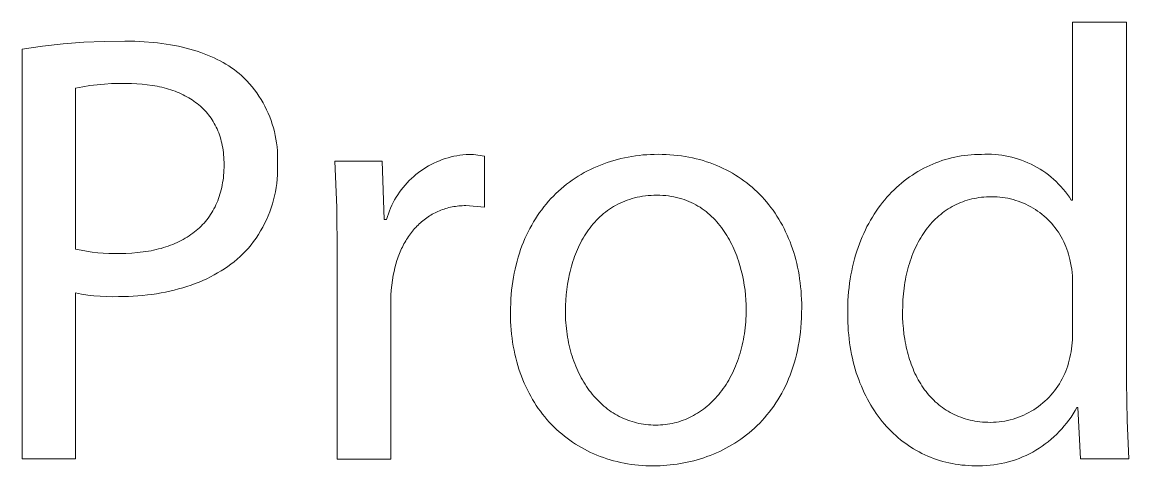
# Model space of a CAD drawing. Header units: millimetres. Extents: x 0 to 4468, y 0 to 3122.
# Drawn here: x 3046.5 to 3126.9, y 74.4 to 106.6 of the extents above; entities that cross this region are included whole.
import ezdxf

# ---------------------------------------------------------------- set-up
doc = ezdxf.new("R2010")
doc.units = ezdxf.units.MM
doc.header["$MEASUREMENT"] = 0
doc.layers.add('Domyślny', color=7, linetype='Continuous', true_color=0x000000)

msp = doc.modelspace()

# ---------------------------------------------------------------- linework, layer by layer
at = {"layer": 'Domyślny', "color": 18, "lineweight": 15, "true_color": 0x000000}
for p, q in [((3122.795, 93.689), (3122.795, 106.619)), ((3122.795, 106.619), (3126.723, 106.619)), ((3126.723, 106.619), (3126.723, 80.462)), ((3046.477, 104.657), (3047.961, 104.873)), ((3046.477, 74.868), (3046.477, 104.657)), ((3047.961, 104.873), (3049.452, 105.039)), ((3049.452, 105.039), (3050.948, 105.155)), ((3050.948, 105.155), (3052.446, 105.221)), ((3052.446, 105.221), (3053.946, 105.237)), ((3053.946, 105.237), (3054.654, 105.227)), ((3054.654, 105.227), (3055.338, 105.195)), ((3055.338, 105.195), (3055.998, 105.143)), ((3055.998, 105.143), (3056.319, 105.109)), ((3056.319, 105.109), (3056.634, 105.07)), ((3056.634, 105.07), (3056.942, 105.027)), ((3056.942, 105.027), (3057.245, 104.978)), ((3057.245, 104.978), (3057.542, 104.924)), ((3057.542, 104.924), (3057.834, 104.866)), ((3057.834, 104.866), (3058.119, 104.803)), ((3058.119, 104.803), (3058.398, 104.735)), ((3058.398, 104.735), (3058.671, 104.662)), ((3058.671, 104.662), (3058.938, 104.584)), ((3058.938, 104.584), (3059.2, 104.502)), ((3059.2, 104.502), (3059.455, 104.415)), ((3059.455, 104.415), (3059.705, 104.324)), ((3059.705, 104.324), (3059.948, 104.228)), ((3059.948, 104.228), (3060.186, 104.128)), ((3060.186, 104.128), (3060.418, 104.023)), ((3060.418, 104.023), (3060.644, 103.913)), ((3060.644, 103.913), (3060.864, 103.8)), ((3060.864, 103.8), (3061.078, 103.682)), ((3061.078, 103.682), (3061.286, 103.559)), ((3061.286, 103.559), (3061.489, 103.433)), ((3061.489, 103.433), (3061.685, 103.302)), ((3061.685, 103.302), (3061.876, 103.167)), ((3061.876, 103.167), (3062.061, 103.028)), ((3062.061, 103.028), (3062.24, 102.885)), ((3052.979, 102.149), (3052.452, 102.12)), ((3053.507, 102.162), (3052.979, 102.149)), ((3054.036, 102.157), (3053.507, 102.162)), ((3054.433, 102.151), (3054.036, 102.157)), ((3054.822, 102.135), (3054.433, 102.151)), ((3055.201, 102.106), (3054.822, 102.135)), ((3062.24, 102.885), (3062.413, 102.737)), ((3062.413, 102.737), (3062.616, 102.542)), ((3062.616, 102.542), (3062.813, 102.341)), ((3062.813, 102.341), (3063.002, 102.132)), ((3063.002, 102.132), (3063.185, 101.917)), ((3050.88, 101.928), (3050.36, 101.83)), ((3050.36, 101.83), (3050.36, 90.12)), ((3051.402, 102.009), (3050.88, 101.928)), ((3051.926, 102.073), (3051.402, 102.009)), ((3052.452, 102.12), (3051.926, 102.073)), ((3055.572, 102.067), (3055.201, 102.106)), ((3055.932, 102.016), (3055.572, 102.067)), ((3056.109, 101.986), (3055.932, 102.016)), ((3056.283, 101.954), (3056.109, 101.986)), ((3056.455, 101.918), (3056.283, 101.954)), ((3056.624, 101.88), (3056.455, 101.918)), ((3056.791, 101.839), (3056.624, 101.88)), ((3056.955, 101.795), (3056.791, 101.839)), ((3057.116, 101.748), (3056.955, 101.795)), ((3057.275, 101.698), (3057.116, 101.748)), ((3057.431, 101.646), (3057.275, 101.698)), ((3057.584, 101.59), (3057.431, 101.646)), ((3057.735, 101.532), (3057.584, 101.59)), ((3057.882, 101.471), (3057.735, 101.532)), ((3058.027, 101.407), (3057.882, 101.471)), ((3058.169, 101.339), (3058.027, 101.407)), ((3058.308, 101.27), (3058.169, 101.339)), ((3063.185, 101.917), (3063.36, 101.696)), ((3063.36, 101.696), (3063.527, 101.469)), ((3063.527, 101.469), (3063.686, 101.236)), ((3058.445, 101.197), (3058.308, 101.27)), ((3058.578, 101.121), (3058.445, 101.197)), ((3058.708, 101.042), (3058.578, 101.121)), ((3058.835, 100.961), (3058.708, 101.042)), ((3058.96, 100.877), (3058.835, 100.961)), ((3059.081, 100.789), (3058.96, 100.877)), ((3059.199, 100.699), (3059.081, 100.789)), ((3059.314, 100.606), (3059.199, 100.699)), ((3059.425, 100.51), (3059.314, 100.606)), ((3063.686, 101.236), (3063.837, 100.998)), ((3063.837, 100.998), (3063.98, 100.755)), ((3063.98, 100.755), (3064.114, 100.508)), ((3059.534, 100.411), (3059.425, 100.51)), ((3059.639, 100.309), (3059.534, 100.411)), ((3059.741, 100.204), (3059.639, 100.309)), ((3059.84, 100.096), (3059.741, 100.204)), ((3059.935, 99.985), (3059.84, 100.096)), ((3060.028, 99.871), (3059.935, 99.985)), ((3060.116, 99.755), (3060.028, 99.871)), ((3060.201, 99.635), (3060.116, 99.755)), ((3064.114, 100.508), (3064.24, 100.255)), ((3064.24, 100.255), (3064.357, 99.999)), ((3064.357, 99.999), (3064.465, 99.739)), ((3064.465, 99.739), (3064.564, 99.475)), ((3060.283, 99.513), (3060.201, 99.635)), ((3060.362, 99.387), (3060.283, 99.513)), ((3060.436, 99.259), (3060.362, 99.387)), ((3060.508, 99.127), (3060.436, 99.259)), ((3060.575, 98.993), (3060.508, 99.127)), ((3060.639, 98.855), (3060.575, 98.993)), ((3064.564, 99.475), (3064.654, 99.208)), ((3064.654, 99.208), (3064.734, 98.938)), ((3064.734, 98.938), (3064.805, 98.665)), ((3060.7, 98.715), (3060.639, 98.855)), ((3060.756, 98.572), (3060.7, 98.715)), ((3060.81, 98.425), (3060.756, 98.572)), ((3060.859, 98.276), (3060.81, 98.425)), ((3060.904, 98.124), (3060.859, 98.276)), ((3060.946, 97.968), (3060.904, 98.124)), ((3064.805, 98.665), (3064.867, 98.39)), ((3064.867, 98.39), (3064.92, 98.113)), ((3064.92, 98.113), (3064.962, 97.834)), ((3060.984, 97.81), (3060.946, 97.968)), ((3061.018, 97.649), (3060.984, 97.81)), ((3061.048, 97.484), (3061.018, 97.649)), ((3061.075, 97.317), (3061.048, 97.484)), ((3061.097, 97.147), (3061.075, 97.317)), ((3064.962, 97.834), (3064.996, 97.555)), ((3064.996, 97.555), (3065.019, 97.274)), ((3061.115, 96.973), (3061.097, 97.147)), ((3061.13, 96.797), (3061.115, 96.973)), ((3061.14, 96.618), (3061.13, 96.797)), ((3061.146, 96.435), (3061.14, 96.618)), ((3065.019, 97.274), (3065.033, 96.992)), ((3065.037, 96.71), (3065.032, 96.429)), ((3065.033, 96.992), (3065.037, 96.71)), ((3069.332, 93.136), (3069.187, 96.512)), ((3069.187, 96.512), (3072.639, 96.512)), ((3072.639, 96.512), (3072.773, 92.271)), ((3076.595, 96.463), (3076.799, 96.548)), ((3076.799, 96.548), (3077.005, 96.626)), ((3077.005, 96.626), (3077.214, 96.697)), ((3077.214, 96.697), (3077.426, 96.761)), ((3077.426, 96.761), (3077.639, 96.818)), ((3077.639, 96.818), (3077.854, 96.867)), ((3077.854, 96.867), (3078.071, 96.909)), ((3078.071, 96.909), (3078.289, 96.944)), ((3078.289, 96.944), (3078.508, 96.971)), ((3078.508, 96.971), (3078.728, 96.991)), ((3078.728, 96.991), (3078.948, 97.003)), ((3078.948, 97.003), (3079.109, 96.999)), ((3079.109, 96.999), (3079.27, 96.989)), ((3079.27, 96.989), (3079.43, 96.975)), ((3079.43, 96.975), (3079.59, 96.956)), ((3079.59, 96.956), (3079.749, 96.932)), ((3079.749, 96.932), (3079.907, 96.903)), ((3079.907, 96.903), (3080.064, 96.869)), ((3080.064, 96.869), (3080.064, 93.164)), ((3088.975, 96.414), (3089.224, 96.496)), ((3089.224, 96.496), (3089.475, 96.571)), ((3089.475, 96.571), (3089.729, 96.641)), ((3089.729, 96.641), (3089.986, 96.705)), ((3089.986, 96.705), (3090.246, 96.763)), ((3090.246, 96.763), (3090.508, 96.815)), ((3090.508, 96.815), (3090.772, 96.861)), ((3090.772, 96.861), (3091.039, 96.901)), ((3091.039, 96.901), (3091.309, 96.935)), ((3091.309, 96.935), (3091.58, 96.962)), ((3091.58, 96.962), (3091.854, 96.984)), ((3091.854, 96.984), (3092.129, 96.999)), ((3092.129, 96.999), (3092.407, 97.009)), ((3092.407, 97.009), (3092.686, 97.012)), ((3092.686, 97.012), (3092.976, 97.009)), ((3092.976, 97.009), (3093.263, 96.999)), ((3093.263, 96.999), (3093.547, 96.982)), ((3093.547, 96.982), (3093.828, 96.959)), ((3093.828, 96.959), (3094.106, 96.93)), ((3094.106, 96.93), (3094.381, 96.895)), ((3094.381, 96.895), (3094.652, 96.853)), ((3094.652, 96.853), (3094.92, 96.805)), ((3094.92, 96.805), (3095.185, 96.75)), ((3095.185, 96.75), (3095.446, 96.69)), ((3095.446, 96.69), (3095.704, 96.623)), ((3095.704, 96.623), (3095.958, 96.551)), ((3095.958, 96.551), (3096.209, 96.472)), ((3113.079, 96.473), (3113.306, 96.551)), ((3113.306, 96.551), (3113.535, 96.623)), ((3113.535, 96.623), (3113.765, 96.689)), ((3113.765, 96.689), (3113.998, 96.749)), ((3113.998, 96.749), (3114.233, 96.803)), ((3114.233, 96.803), (3114.47, 96.85)), ((3114.47, 96.85), (3114.709, 96.892)), ((3114.709, 96.892), (3114.949, 96.927)), ((3114.949, 96.927), (3115.191, 96.956)), ((3115.191, 96.956), (3115.434, 96.978)), ((3115.434, 96.978), (3115.679, 96.994)), ((3115.679, 96.994), (3115.926, 97.004)), ((3115.926, 97.004), (3116.173, 97.007)), ((3116.173, 97.007), (3116.421, 97.018)), ((3116.421, 97.018), (3116.669, 97.021)), ((3116.669, 97.021), (3116.916, 97.015)), ((3116.916, 97.015), (3117.164, 97)), ((3117.164, 97), (3117.411, 96.977)), ((3117.411, 96.977), (3117.656, 96.946)), ((3117.656, 96.946), (3117.901, 96.906)), ((3117.901, 96.906), (3118.144, 96.858)), ((3118.144, 96.858), (3118.385, 96.801)), ((3118.385, 96.801), (3118.625, 96.737)), ((3118.625, 96.737), (3118.862, 96.664)), ((3118.862, 96.664), (3119.096, 96.583)), ((3119.096, 96.583), (3119.327, 96.494)), ((3119.327, 96.494), (3119.555, 96.397)), ((3061.129, 95.677), (3061.14, 95.865)), ((3061.14, 95.865), (3061.146, 96.056)), ((3061.148, 96.25), (3061.146, 96.435)), ((3061.146, 96.056), (3061.148, 96.25)), ((3065.032, 96.429), (3065.042, 96.122)), ((3065.042, 95.816), (3065.032, 95.51)), ((3065.042, 96.122), (3065.042, 95.816)), ((3075.267, 95.681), (3075.445, 95.812)), ((3075.445, 95.812), (3075.627, 95.937)), ((3075.627, 95.937), (3075.813, 96.055)), ((3075.813, 96.055), (3076.003, 96.167)), ((3076.003, 96.167), (3076.197, 96.272)), ((3076.197, 96.272), (3076.395, 96.371)), ((3076.395, 96.371), (3076.595, 96.463)), ((3087.321, 95.681), (3087.548, 95.803)), ((3087.548, 95.803), (3087.777, 95.919)), ((3087.777, 95.919), (3088.011, 96.03)), ((3088.011, 96.03), (3088.247, 96.134)), ((3088.247, 96.134), (3088.487, 96.233)), ((3088.487, 96.233), (3088.729, 96.327)), ((3088.729, 96.327), (3088.975, 96.414)), ((3096.209, 96.472), (3096.456, 96.388)), ((3096.456, 96.388), (3096.7, 96.298)), ((3096.7, 96.298), (3096.94, 96.202)), ((3096.94, 96.202), (3097.176, 96.1)), ((3097.176, 96.1), (3097.408, 95.992)), ((3097.408, 95.992), (3097.637, 95.879)), ((3097.637, 95.879), (3097.861, 95.761)), ((3097.861, 95.761), (3098.082, 95.636)), ((3111.358, 95.635), (3111.564, 95.76)), ((3111.564, 95.76), (3111.772, 95.879)), ((3111.772, 95.879), (3111.983, 95.993)), ((3111.983, 95.993), (3112.197, 96.1)), ((3112.197, 96.1), (3112.414, 96.202)), ((3112.414, 96.202), (3112.633, 96.298)), ((3112.633, 96.298), (3112.855, 96.388)), ((3112.855, 96.388), (3113.079, 96.473)), ((3119.555, 96.397), (3119.78, 96.292)), ((3119.78, 96.292), (3120.001, 96.18)), ((3120.001, 96.18), (3120.218, 96.06)), ((3120.218, 96.06), (3120.431, 95.933)), ((3120.431, 95.933), (3120.639, 95.799)), ((3120.639, 95.799), (3120.842, 95.658)), ((3061.015, 94.777), (3061.046, 94.951)), ((3061.046, 94.951), (3061.073, 95.128)), ((3061.073, 95.128), (3061.096, 95.308)), ((3061.096, 95.308), (3061.115, 95.491)), ((3061.115, 95.491), (3061.129, 95.677)), ((3064.979, 94.9), (3064.937, 94.596)), ((3065.011, 95.204), (3064.979, 94.9)), ((3065.032, 95.51), (3065.011, 95.204)), ((3074.302, 94.777), (3074.45, 94.941)), ((3074.45, 94.941), (3074.603, 95.1)), ((3074.603, 95.1), (3074.761, 95.254)), ((3074.761, 95.254), (3074.925, 95.402)), ((3074.925, 95.402), (3075.093, 95.544)), ((3075.093, 95.544), (3075.267, 95.681)), ((3086.039, 94.834), (3086.243, 94.989)), ((3086.243, 94.989), (3086.451, 95.138)), ((3086.451, 95.138), (3086.663, 95.282)), ((3086.663, 95.282), (3086.879, 95.421)), ((3086.879, 95.421), (3087.098, 95.554)), ((3087.098, 95.554), (3087.321, 95.681)), ((3098.082, 95.636), (3098.299, 95.507)), ((3098.299, 95.507), (3098.511, 95.372)), ((3098.511, 95.372), (3098.72, 95.231)), ((3098.72, 95.231), (3098.924, 95.086)), ((3098.924, 95.086), (3099.124, 94.935)), ((3099.124, 94.935), (3099.32, 94.779)), ((3110.19, 94.766), (3110.376, 94.925)), ((3110.376, 94.925), (3110.566, 95.078)), ((3110.566, 95.078), (3110.759, 95.225)), ((3110.759, 95.225), (3110.956, 95.367)), ((3110.956, 95.367), (3111.155, 95.504)), ((3111.155, 95.504), (3111.358, 95.635)), ((3120.842, 95.658), (3121.041, 95.509)), ((3121.041, 95.509), (3121.234, 95.354)), ((3121.234, 95.354), (3121.422, 95.193)), ((3121.422, 95.193), (3121.605, 95.025)), ((3121.605, 95.025), (3121.781, 94.851)), ((3060.801, 93.948), (3060.852, 94.108)), ((3060.852, 94.108), (3060.899, 94.271)), ((3060.899, 94.271), (3060.942, 94.437)), ((3060.942, 94.437), (3060.981, 94.606)), ((3060.981, 94.606), (3061.015, 94.777)), ((3064.885, 94.294), (3064.822, 93.995)), ((3064.937, 94.596), (3064.885, 94.294)), ((3073.77, 94.073), (3073.894, 94.256)), ((3073.894, 94.256), (3074.024, 94.434)), ((3074.024, 94.434), (3074.16, 94.608)), ((3074.16, 94.608), (3074.302, 94.777)), ((3085.079, 93.976), (3085.263, 94.159)), ((3085.263, 94.159), (3085.451, 94.335)), ((3085.451, 94.335), (3085.643, 94.507)), ((3085.643, 94.507), (3085.839, 94.673)), ((3085.839, 94.673), (3086.039, 94.834)), ((3099.32, 94.779), (3099.512, 94.618)), ((3099.512, 94.618), (3099.699, 94.451)), ((3099.699, 94.451), (3099.882, 94.28)), ((3099.882, 94.28), (3100.06, 94.104)), ((3100.06, 94.104), (3100.234, 93.923)), ((3109.48, 94.078), (3109.652, 94.258)), ((3109.652, 94.258), (3109.828, 94.433)), ((3109.828, 94.433), (3110.007, 94.602)), ((3110.007, 94.602), (3110.19, 94.766)), ((3121.781, 94.851), (3121.951, 94.671)), ((3121.951, 94.671), (3122.115, 94.485)), ((3122.115, 94.485), (3122.273, 94.294)), ((3122.273, 94.294), (3122.424, 94.097)), ((3122.424, 94.097), (3122.568, 93.896)), ((3060.49, 93.192), (3060.56, 93.337)), ((3060.56, 93.337), (3060.626, 93.486)), ((3060.626, 93.486), (3060.688, 93.637)), ((3060.688, 93.637), (3060.747, 93.791)), ((3060.747, 93.791), (3060.801, 93.948)), ((3064.665, 93.402), (3064.571, 93.111)), ((3064.749, 93.697), (3064.665, 93.402)), ((3064.822, 93.995), (3064.749, 93.697)), ((3073.247, 93.103), (3073.338, 93.304)), ((3073.338, 93.304), (3073.436, 93.501)), ((3073.436, 93.501), (3073.541, 93.696)), ((3073.541, 93.696), (3073.652, 93.886)), ((3073.652, 93.886), (3073.77, 94.073)), ((3078.453, 93.277), (3078.326, 93.269)), ((3078.581, 93.282), (3078.453, 93.277)), ((3078.71, 93.283), (3078.581, 93.282)), ((3080.064, 93.164), (3078.71, 93.283)), ((3084.39, 93.195), (3084.555, 93.398)), ((3084.555, 93.398), (3084.725, 93.596)), ((3084.725, 93.596), (3084.9, 93.789)), ((3084.9, 93.789), (3085.079, 93.976)), ((3089.599, 93.302), (3089.443, 93.213)), ((3089.759, 93.387), (3089.599, 93.302)), ((3089.922, 93.468), (3089.759, 93.387)), ((3090.089, 93.543), (3089.922, 93.468)), ((3090.259, 93.613), (3090.089, 93.543)), ((3090.433, 93.679), (3090.259, 93.613)), ((3090.611, 93.739), (3090.433, 93.679)), ((3090.793, 93.794), (3090.611, 93.739)), ((3090.978, 93.844), (3090.793, 93.794)), ((3091.167, 93.888), (3090.978, 93.844)), ((3091.36, 93.927), (3091.167, 93.888)), ((3091.557, 93.96), (3091.36, 93.927)), ((3091.757, 93.987), (3091.557, 93.96)), ((3091.961, 94.008), (3091.757, 93.987)), ((3092.169, 94.024), (3091.961, 94.008)), ((3092.381, 94.033), (3092.169, 94.024)), ((3092.597, 94.036), (3092.381, 94.033)), ((3092.813, 94.033), (3092.597, 94.036)), ((3093.025, 94.023), (3092.813, 94.033)), ((3093.233, 94.006), (3093.025, 94.023)), ((3093.437, 93.983), (3093.233, 94.006)), ((3093.637, 93.954), (3093.437, 93.983)), ((3093.833, 93.918), (3093.637, 93.954)), ((3094.025, 93.877), (3093.833, 93.918)), ((3094.213, 93.829), (3094.025, 93.877)), ((3094.397, 93.776), (3094.213, 93.829)), ((3094.577, 93.717), (3094.397, 93.776)), ((3094.753, 93.653), (3094.577, 93.717)), ((3094.925, 93.583), (3094.753, 93.653)), ((3095.093, 93.508), (3094.925, 93.583)), ((3095.258, 93.428), (3095.093, 93.508)), ((3095.419, 93.343), (3095.258, 93.428)), ((3095.575, 93.253), (3095.419, 93.343)), ((3100.234, 93.923), (3100.403, 93.736)), ((3100.403, 93.736), (3100.568, 93.546)), ((3100.568, 93.546), (3100.728, 93.35)), ((3100.728, 93.35), (3100.883, 93.15)), ((3108.68, 93.098), (3108.832, 93.304)), ((3108.832, 93.304), (3108.988, 93.505)), ((3108.988, 93.505), (3109.148, 93.701)), ((3109.148, 93.701), (3109.312, 93.892)), ((3109.312, 93.892), (3109.48, 94.078)), ((3114.192, 93.292), (3114.044, 93.213)), ((3114.343, 93.367), (3114.192, 93.292)), ((3114.497, 93.437), (3114.343, 93.367)), ((3114.653, 93.503), (3114.497, 93.437)), ((3114.812, 93.565), (3114.653, 93.503)), ((3114.973, 93.622), (3114.812, 93.565)), ((3115.137, 93.674), (3114.973, 93.622)), ((3115.304, 93.721), (3115.137, 93.674)), ((3115.473, 93.764), (3115.304, 93.721)), ((3115.645, 93.802), (3115.473, 93.764)), ((3115.819, 93.835), (3115.645, 93.802)), ((3115.996, 93.863), (3115.819, 93.835)), ((3116.175, 93.886), (3115.996, 93.863)), ((3116.357, 93.904), (3116.175, 93.886)), ((3116.541, 93.917), (3116.357, 93.904)), ((3116.728, 93.925), (3116.541, 93.917)), ((3116.917, 93.927), (3116.728, 93.925)), ((3117.114, 93.925), (3116.917, 93.927)), ((3117.312, 93.916), (3117.114, 93.925)), ((3117.508, 93.9), (3117.312, 93.916)), ((3117.704, 93.878), (3117.508, 93.9)), ((3117.899, 93.849), (3117.704, 93.878)), ((3118.093, 93.813), (3117.899, 93.849)), ((3118.286, 93.771), (3118.093, 93.813)), ((3118.477, 93.722), (3118.286, 93.771)), ((3118.666, 93.666), (3118.477, 93.722)), ((3118.854, 93.605), (3118.666, 93.666)), ((3119.039, 93.536), (3118.854, 93.605)), ((3119.221, 93.462), (3119.039, 93.536)), ((3119.401, 93.381), (3119.221, 93.462)), ((3119.578, 93.295), (3119.401, 93.381)), ((3119.753, 93.202), (3119.578, 93.295)), ((3122.568, 93.896), (3122.705, 93.689)), ((3122.705, 93.689), (3122.795, 93.689)), ((3059.992, 92.381), (3060.084, 92.508)), ((3060.084, 92.508), (3060.173, 92.639)), ((3060.173, 92.639), (3060.258, 92.773)), ((3060.258, 92.773), (3060.339, 92.91)), ((3060.339, 92.91), (3060.416, 93.049)), ((3060.416, 93.049), (3060.49, 93.192)), ((3064.354, 92.538), (3064.231, 92.257)), ((3064.468, 92.822), (3064.354, 92.538)), ((3064.571, 93.111), (3064.468, 92.822)), ((3069.366, 89.757), (3069.332, 93.136)), ((3072.952, 92.271), (3073.015, 92.483)), ((3073.015, 92.483), (3073.085, 92.692)), ((3073.085, 92.692), (3073.163, 92.899)), ((3073.163, 92.899), (3073.247, 93.103)), ((3076.067, 92.531), (3075.969, 92.467)), ((3076.166, 92.593), (3076.067, 92.531)), ((3076.267, 92.652), (3076.166, 92.593)), ((3076.37, 92.709), (3076.267, 92.652)), ((3076.474, 92.763), (3076.37, 92.709)), ((3076.58, 92.815), (3076.474, 92.763)), ((3076.686, 92.864), (3076.58, 92.815)), ((3076.795, 92.911), (3076.686, 92.864)), ((3076.905, 92.955), (3076.795, 92.911)), ((3077.016, 92.996), (3076.905, 92.955)), ((3077.128, 93.035), (3077.016, 92.996)), ((3077.242, 93.071), (3077.128, 93.035)), ((3077.357, 93.104), (3077.242, 93.071)), ((3077.474, 93.135), (3077.357, 93.104)), ((3077.592, 93.163), (3077.474, 93.135)), ((3077.711, 93.188), (3077.592, 93.163)), ((3077.832, 93.21), (3077.711, 93.188)), ((3077.953, 93.229), (3077.832, 93.21)), ((3078.076, 93.245), (3077.953, 93.229)), ((3078.201, 93.259), (3078.076, 93.245)), ((3078.326, 93.269), (3078.201, 93.259)), ((3083.776, 92.33), (3083.922, 92.554)), ((3083.922, 92.554), (3084.073, 92.773)), ((3084.073, 92.773), (3084.229, 92.986)), ((3084.229, 92.986), (3084.39, 93.195)), ((3088.583, 92.583), (3088.452, 92.464)), ((3088.718, 92.698), (3088.583, 92.583)), ((3088.856, 92.81), (3088.718, 92.698)), ((3088.997, 92.917), (3088.856, 92.81)), ((3089.142, 93.02), (3088.997, 92.917)), ((3089.291, 93.118), (3089.142, 93.02)), ((3089.443, 93.213), (3089.291, 93.118)), ((3095.728, 93.159), (3095.575, 93.253)), ((3095.878, 93.059), (3095.728, 93.159)), ((3096.023, 92.956), (3095.878, 93.059)), ((3096.165, 92.848), (3096.023, 92.956)), ((3096.304, 92.735), (3096.165, 92.848)), ((3096.438, 92.619), (3096.304, 92.735)), ((3096.569, 92.498), (3096.438, 92.619)), ((3096.696, 92.374), (3096.569, 92.498)), ((3100.883, 93.15), (3101.034, 92.945)), ((3101.034, 92.945), (3101.179, 92.736)), ((3101.179, 92.736), (3101.32, 92.522)), ((3101.32, 92.522), (3101.456, 92.303)), ((3108.25, 92.448), (3108.388, 92.67)), ((3108.388, 92.67), (3108.532, 92.886)), ((3108.532, 92.886), (3108.68, 93.098)), ((3113.084, 92.54), (3112.958, 92.428)), ((3113.213, 92.648), (3113.084, 92.54)), ((3113.345, 92.753), (3113.213, 92.648)), ((3113.479, 92.853), (3113.345, 92.753)), ((3113.616, 92.949), (3113.479, 92.853)), ((3113.756, 93.041), (3113.616, 92.949)), ((3113.899, 93.129), (3113.756, 93.041)), ((3114.044, 93.213), (3113.899, 93.129)), ((3119.923, 93.103), (3119.753, 93.202)), ((3120.091, 92.999), (3119.923, 93.103)), ((3120.254, 92.889), (3120.091, 92.999)), ((3120.414, 92.773), (3120.254, 92.889)), ((3120.57, 92.652), (3120.414, 92.773)), ((3120.722, 92.526), (3120.57, 92.652)), ((3120.869, 92.395), (3120.722, 92.526)), ((3059.247, 91.57), (3059.364, 91.677)), ((3059.364, 91.677), (3059.477, 91.787)), ((3059.477, 91.787), (3059.587, 91.899)), ((3059.587, 91.899), (3059.694, 92.015)), ((3059.694, 92.015), (3059.797, 92.134)), ((3059.797, 92.134), (3059.896, 92.256)), ((3059.896, 92.256), (3059.992, 92.381)), ((3063.956, 91.71), (3063.804, 91.444)), ((3064.098, 91.981), (3063.956, 91.71)), ((3064.231, 92.257), (3064.098, 91.981)), ((3072.773, 92.271), (3072.952, 92.271)), ((3075.073, 91.698), (3074.993, 91.609)), ((3075.156, 91.785), (3075.073, 91.698)), ((3075.239, 91.87), (3075.156, 91.785)), ((3075.325, 91.952), (3075.239, 91.87)), ((3075.412, 92.033), (3075.325, 91.952)), ((3075.501, 92.111), (3075.412, 92.033)), ((3075.591, 92.187), (3075.501, 92.111)), ((3075.683, 92.26), (3075.591, 92.187)), ((3075.777, 92.331), (3075.683, 92.26)), ((3075.872, 92.4), (3075.777, 92.331)), ((3075.969, 92.467), (3075.872, 92.4)), ((3083.367, 91.628), (3083.498, 91.867)), ((3083.498, 91.867), (3083.634, 92.101)), ((3083.634, 92.101), (3083.776, 92.33)), ((3087.74, 91.671), (3087.634, 91.527)), ((3087.85, 91.812), (3087.74, 91.671)), ((3087.964, 91.949), (3087.85, 91.812)), ((3088.081, 92.083), (3087.964, 91.949)), ((3088.201, 92.214), (3088.081, 92.083)), ((3088.325, 92.34), (3088.201, 92.214)), ((3088.452, 92.464), (3088.325, 92.34)), ((3096.82, 92.246), (3096.696, 92.374)), ((3096.94, 92.115), (3096.82, 92.246)), ((3097.057, 91.98), (3096.94, 92.115)), ((3097.17, 91.841), (3097.057, 91.98)), ((3097.279, 91.7), (3097.17, 91.841)), ((3097.385, 91.555), (3097.279, 91.7)), ((3101.456, 92.303), (3101.587, 92.08)), ((3101.587, 92.08), (3101.713, 91.853)), ((3101.713, 91.853), (3101.834, 91.622)), ((3107.74, 91.513), (3107.86, 91.754)), ((3107.86, 91.754), (3107.985, 91.99)), ((3107.985, 91.99), (3108.115, 92.222)), ((3108.115, 92.222), (3108.25, 92.448)), ((3112.263, 91.674), (3112.158, 91.535)), ((3112.372, 91.809), (3112.263, 91.674)), ((3112.483, 91.94), (3112.372, 91.809)), ((3112.598, 92.068), (3112.483, 91.94)), ((3112.715, 92.191), (3112.598, 92.068)), ((3112.835, 92.312), (3112.715, 92.191)), ((3112.958, 92.428), (3112.835, 92.312)), ((3121.012, 92.259), (3120.869, 92.395)), ((3121.15, 92.118), (3121.012, 92.259)), ((3121.283, 91.972), (3121.15, 92.118)), ((3121.411, 91.822), (3121.283, 91.972)), ((3121.533, 91.668), (3121.411, 91.822)), ((3121.651, 91.509), (3121.533, 91.668)), ((3058.188, 90.826), (3058.332, 90.908)), ((3058.332, 90.908), (3058.473, 90.994)), ((3058.473, 90.994), (3058.61, 91.082)), ((3058.61, 91.082), (3058.744, 91.174)), ((3058.744, 91.174), (3058.875, 91.268)), ((3058.875, 91.268), (3059.002, 91.366)), ((3059.002, 91.366), (3059.126, 91.466)), ((3059.126, 91.466), (3059.247, 91.57)), ((3063.474, 90.928), (3063.295, 90.679)), ((3063.643, 91.183), (3063.474, 90.928)), ((3063.804, 91.444), (3063.643, 91.183)), ((3074.476, 90.928), (3074.409, 90.823)), ((3074.545, 91.031), (3074.476, 90.928)), ((3074.615, 91.133), (3074.545, 91.031)), ((3074.687, 91.232), (3074.615, 91.133)), ((3074.761, 91.329), (3074.687, 91.232)), ((3074.837, 91.424), (3074.761, 91.329)), ((3074.914, 91.518), (3074.837, 91.424)), ((3074.993, 91.609), (3074.914, 91.518)), ((3082.897, 90.622), (3083.006, 90.881)), ((3083.006, 90.881), (3083.121, 91.135)), ((3083.121, 91.135), (3083.242, 91.384)), ((3083.242, 91.384), (3083.367, 91.628)), ((3087.241, 90.921), (3087.152, 90.763)), ((3087.334, 91.077), (3087.241, 90.921)), ((3087.431, 91.23), (3087.334, 91.077)), ((3087.531, 91.38), (3087.431, 91.23)), ((3087.634, 91.527), (3087.531, 91.38)), ((3097.488, 91.408), (3097.385, 91.555)), ((3097.587, 91.257), (3097.488, 91.408)), ((3097.683, 91.104), (3097.587, 91.257)), ((3097.775, 90.949), (3097.683, 91.104)), ((3097.864, 90.791), (3097.775, 90.949)), ((3101.834, 91.622), (3101.95, 91.386)), ((3101.95, 91.386), (3102.061, 91.146)), ((3102.061, 91.146), (3102.166, 90.902)), ((3102.166, 90.902), (3102.267, 90.654)), ((3107.408, 90.76), (3107.513, 91.015)), ((3107.513, 91.015), (3107.624, 91.266)), ((3107.624, 91.266), (3107.74, 91.513)), ((3111.765, 90.947), (3111.675, 90.792)), ((3111.859, 91.099), (3111.765, 90.947)), ((3111.956, 91.248), (3111.859, 91.099)), ((3112.055, 91.394), (3111.956, 91.248)), ((3112.158, 91.535), (3112.055, 91.394)), ((3121.763, 91.347), (3121.651, 91.509)), ((3121.869, 91.181), (3121.763, 91.347)), ((3121.97, 91.011), (3121.869, 91.181)), ((3122.065, 90.838), (3121.97, 91.011)), ((3050.36, 90.12), (3050.758, 90.035)), ((3056.027, 90.045), (3056.212, 90.086)), ((3056.212, 90.086), (3056.393, 90.13)), ((3056.393, 90.13), (3056.572, 90.177)), ((3056.572, 90.177), (3056.748, 90.228)), ((3056.748, 90.228), (3056.92, 90.282)), ((3056.92, 90.282), (3057.09, 90.339)), ((3057.09, 90.339), (3057.256, 90.399)), ((3057.256, 90.399), (3057.419, 90.462)), ((3057.419, 90.462), (3057.579, 90.529)), ((3057.579, 90.529), (3057.736, 90.599)), ((3057.736, 90.599), (3057.89, 90.671)), ((3057.89, 90.671), (3058.041, 90.747)), ((3058.041, 90.747), (3058.188, 90.826)), ((3062.913, 90.2), (3062.71, 89.971)), ((3063.109, 90.436), (3062.913, 90.2)), ((3063.295, 90.679), (3063.109, 90.436)), ((3074.047, 90.154), (3073.993, 90.036)), ((3074.103, 90.27), (3074.047, 90.154)), ((3074.16, 90.384), (3074.103, 90.27)), ((3074.22, 90.497), (3074.16, 90.384)), ((3074.281, 90.607), (3074.22, 90.497)), ((3074.344, 90.716), (3074.281, 90.607)), ((3074.409, 90.823), (3074.344, 90.716)), ((3082.603, 89.816), (3082.695, 90.089)), ((3082.695, 90.089), (3082.793, 90.358)), ((3082.793, 90.358), (3082.897, 90.622)), ((3086.826, 90.104), (3086.753, 89.934)), ((3086.903, 90.272), (3086.826, 90.104)), ((3086.982, 90.438), (3086.903, 90.272)), ((3087.065, 90.602), (3086.982, 90.438)), ((3087.152, 90.763), (3087.065, 90.602)), ((3097.95, 90.63), (3097.864, 90.791)), ((3098.032, 90.468), (3097.95, 90.63)), ((3098.111, 90.303), (3098.032, 90.468)), ((3098.187, 90.137), (3098.111, 90.303)), ((3098.26, 89.969), (3098.187, 90.137)), ((3102.267, 90.654), (3102.362, 90.402)), ((3102.362, 90.402), (3102.451, 90.146)), ((3102.451, 90.146), (3102.535, 89.886)), ((3107.121, 89.964), (3107.212, 90.234)), ((3107.212, 90.234), (3107.307, 90.499)), ((3107.307, 90.499), (3107.408, 90.76)), ((3111.343, 90.138), (3111.268, 89.967)), ((3111.422, 90.306), (3111.343, 90.138)), ((3111.503, 90.471), (3111.422, 90.306)), ((3111.587, 90.633), (3111.503, 90.471)), ((3111.675, 90.792), (3111.587, 90.633)), ((3122.154, 90.662), (3122.065, 90.838)), ((3122.236, 90.483), (3122.154, 90.662)), ((3122.313, 90.301), (3122.236, 90.483)), ((3122.384, 90.117), (3122.313, 90.301)), ((3122.448, 89.931), (3122.384, 90.117)), ((3050.758, 90.035), (3051.158, 89.963)), ((3051.158, 89.963), (3051.561, 89.904)), ((3051.561, 89.904), (3051.965, 89.859)), ((3051.965, 89.859), (3052.37, 89.826)), ((3052.37, 89.826), (3052.776, 89.807)), ((3052.776, 89.807), (3053.183, 89.8)), ((3053.183, 89.8), (3053.589, 89.807)), ((3053.589, 89.807), (3054.023, 89.814)), ((3054.023, 89.814), (3054.447, 89.834)), ((3054.447, 89.834), (3054.859, 89.867)), ((3054.859, 89.867), (3055.061, 89.888)), ((3055.061, 89.888), (3055.26, 89.913)), ((3055.26, 89.913), (3055.456, 89.941)), ((3055.456, 89.941), (3055.649, 89.973)), ((3055.649, 89.973), (3055.84, 90.007)), ((3055.84, 90.007), (3056.027, 90.045)), ((3062.096, 89.387), (3061.876, 89.205)), ((3062.308, 89.576), (3062.096, 89.387)), ((3062.513, 89.77), (3062.308, 89.576)), ((3062.71, 89.971), (3062.513, 89.77)), ((3069.366, 74.862), (3069.366, 89.757)), ((3073.709, 89.296), (3073.631, 89.037)), ((3073.752, 89.423), (3073.709, 89.296)), ((3073.796, 89.549), (3073.752, 89.423)), ((3073.842, 89.673), (3073.796, 89.549)), ((3073.891, 89.796), (3073.842, 89.673)), ((3073.941, 89.917), (3073.891, 89.796)), ((3073.993, 90.036), (3073.941, 89.917)), ((3082.436, 89.254), (3082.516, 89.537)), ((3082.516, 89.537), (3082.603, 89.816)), ((3086.553, 89.41), (3086.493, 89.232)), ((3086.617, 89.587), (3086.553, 89.41)), ((3086.683, 89.761), (3086.617, 89.587)), ((3086.753, 89.934), (3086.683, 89.761)), ((3098.329, 89.799), (3098.26, 89.969)), ((3098.395, 89.628), (3098.329, 89.799)), ((3098.458, 89.455), (3098.395, 89.628)), ((3098.518, 89.281), (3098.458, 89.455)), ((3098.574, 89.106), (3098.518, 89.281)), ((3102.535, 89.886), (3102.614, 89.622)), ((3102.614, 89.622), (3102.687, 89.354)), ((3102.687, 89.354), (3102.755, 89.083)), ((3106.883, 89.128), (3106.957, 89.411)), ((3106.957, 89.411), (3107.037, 89.69)), ((3107.037, 89.69), (3107.121, 89.964)), ((3111.062, 89.436), (3111, 89.254)), ((3111.128, 89.616), (3111.062, 89.436)), ((3111.197, 89.793), (3111.128, 89.616)), ((3111.268, 89.967), (3111.197, 89.793)), ((3122.505, 89.742), (3122.448, 89.931)), ((3122.556, 89.551), (3122.505, 89.742)), ((3122.601, 89.359), (3122.556, 89.551)), ((3122.653, 89.127), (3122.601, 89.359)), ((3060.932, 88.538), (3060.68, 88.387)), ((3061.178, 88.696), (3060.932, 88.538)), ((3061.417, 88.859), (3061.178, 88.696)), ((3061.65, 89.029), (3061.417, 88.859)), ((3061.876, 89.205), (3061.65, 89.029)), ((3073.497, 88.5), (3073.443, 88.224)), ((3073.56, 88.771), (3073.497, 88.5)), ((3073.631, 89.037), (3073.56, 88.771)), ((3082.23, 88.377), (3082.293, 88.674)), ((3082.293, 88.674), (3082.361, 88.967)), ((3082.361, 88.967), (3082.436, 89.254)), ((3086.285, 88.503), (3086.241, 88.318)), ((3086.332, 88.688), (3086.285, 88.503)), ((3086.383, 88.871), (3086.332, 88.688)), ((3086.436, 89.052), (3086.383, 88.871)), ((3086.493, 89.232), (3086.436, 89.052)), ((3098.628, 88.93), (3098.574, 89.106)), ((3098.726, 88.575), (3098.628, 88.93)), ((3098.811, 88.217), (3098.726, 88.575)), ((3102.755, 89.083), (3102.817, 88.808)), ((3102.817, 88.808), (3102.873, 88.529)), ((3102.873, 88.529), (3102.924, 88.247)), ((3106.696, 88.251), (3106.752, 88.547)), ((3106.752, 88.547), (3106.815, 88.84)), ((3106.815, 88.84), (3106.883, 89.128)), ((3110.783, 88.497), (3110.737, 88.301)), ((3110.832, 88.69), (3110.783, 88.497)), ((3110.885, 88.88), (3110.832, 88.69)), ((3110.941, 89.068), (3110.885, 88.88)), ((3111, 89.254), (3110.941, 89.068)), ((3122.697, 88.893), (3122.653, 89.127)), ((3122.733, 88.658), (3122.697, 88.893)), ((3122.76, 88.421), (3122.733, 88.658)), ((3059.33, 87.725), (3059.043, 87.612)), ((3059.611, 87.845), (3059.33, 87.725)), ((3059.887, 87.971), (3059.611, 87.845)), ((3060.157, 88.103), (3059.887, 87.971)), ((3060.421, 88.242), (3060.157, 88.103)), ((3060.68, 88.387), (3060.421, 88.242)), ((3073.382, 87.861), (3073.334, 87.496)), ((3073.443, 88.224), (3073.382, 87.861)), ((3082.081, 87.457), (3082.124, 87.768)), ((3082.124, 87.768), (3082.174, 88.075)), ((3082.174, 88.075), (3082.23, 88.377)), ((3086.162, 87.943), (3086.095, 87.565)), ((3086.241, 88.318), (3086.162, 87.943)), ((3098.885, 87.859), (3098.811, 88.217)), ((3098.947, 87.5), (3098.885, 87.859)), ((3102.924, 88.247), (3102.968, 87.961)), ((3102.968, 87.961), (3103.007, 87.672)), ((3103.007, 87.672), (3103.041, 87.379)), ((3106.599, 87.644), (3106.645, 87.949)), ((3106.645, 87.949), (3106.696, 88.251)), ((3110.618, 87.699), (3110.586, 87.493)), ((3110.655, 87.902), (3110.618, 87.699)), ((3110.694, 88.102), (3110.655, 87.902)), ((3110.737, 88.301), (3110.694, 88.102)), ((3122.78, 88.184), (3122.76, 88.421)), ((3122.791, 87.946), (3122.78, 88.184)), ((3122.795, 87.708), (3122.791, 87.946)), ((3122.795, 83.943), (3122.795, 87.708)), ((3050.802, 86.853), (3050.36, 86.936)), ((3050.36, 86.936), (3050.36, 74.868)), ((3051.246, 86.784), (3050.802, 86.853)), ((3056.243, 86.878), (3055.91, 86.829)), ((3056.571, 86.934), (3056.243, 86.878)), ((3056.896, 86.996), (3056.571, 86.934)), ((3057.217, 87.065), (3056.896, 86.996)), ((3057.533, 87.14), (3057.217, 87.065)), ((3057.844, 87.222), (3057.533, 87.14)), ((3058.151, 87.31), (3057.844, 87.222)), ((3058.453, 87.404), (3058.151, 87.31)), ((3058.751, 87.505), (3058.453, 87.404)), ((3059.043, 87.612), (3058.751, 87.505)), ((3073.299, 87.129), (3073.275, 86.762)), ((3073.334, 87.496), (3073.299, 87.129)), ((3082.013, 86.821), (3082.043, 87.141)), ((3082.043, 87.141), (3082.081, 87.457)), ((3086.041, 87.184), (3085.999, 86.8)), ((3086.095, 87.565), (3086.041, 87.184)), ((3098.997, 87.141), (3098.947, 87.5)), ((3099.035, 86.784), (3098.997, 87.141)), ((3103.041, 87.379), (3103.068, 87.084)), ((3103.068, 87.084), (3103.089, 86.784)), ((3106.501, 86.701), (3106.527, 87.02)), ((3106.527, 87.02), (3106.56, 87.334)), ((3106.56, 87.334), (3106.599, 87.644)), ((3110.508, 86.864), (3110.473, 86.434)), ((3110.556, 87.286), (3110.508, 86.864)), ((3110.586, 87.493), (3110.556, 87.286)), ((3051.691, 86.731), (3051.246, 86.784)), ((3052.139, 86.693), (3051.691, 86.731)), ((3052.587, 86.669), (3052.139, 86.693)), ((3053.036, 86.661), (3052.587, 86.669)), ((3053.485, 86.668), (3053.036, 86.661)), ((3053.841, 86.671), (3053.485, 86.668)), ((3054.194, 86.681), (3053.841, 86.671)), ((3054.544, 86.697), (3054.194, 86.681)), ((3054.89, 86.721), (3054.544, 86.697)), ((3055.234, 86.75), (3054.89, 86.721)), ((3055.574, 86.786), (3055.234, 86.75)), ((3055.91, 86.829), (3055.574, 86.786)), ((3073.275, 86.762), (3073.264, 86.394)), ((3073.264, 86.394), (3073.264, 74.862)), ((3081.962, 85.833), (3081.972, 86.167)), ((3081.972, 86.167), (3081.989, 86.496)), ((3081.989, 86.496), (3082.013, 86.821)), ((3085.97, 86.415), (3085.952, 86.029)), ((3085.999, 86.8), (3085.97, 86.415)), ((3099.063, 86.43), (3099.035, 86.784)), ((3099.079, 86.079), (3099.063, 86.43)), ((3099.084, 85.733), (3099.079, 86.079)), ((3103.089, 86.784), (3103.104, 86.482)), ((3103.104, 86.482), (3103.114, 86.176)), ((3103.114, 86.176), (3103.117, 85.867)), ((3106.458, 85.721), (3106.466, 86.052)), ((3106.466, 86.052), (3106.48, 86.379)), ((3106.48, 86.379), (3106.501, 86.701)), ((3110.473, 86.434), (3110.452, 85.996)), ((3081.958, 85.495), (3081.962, 85.833)), ((3081.962, 85.177), (3081.958, 85.495)), ((3085.952, 86.029), (3085.946, 85.644)), ((3085.946, 85.644), (3085.948, 85.423)), ((3085.948, 85.423), (3085.954, 85.204)), ((3099.066, 85.056), (3099.076, 85.28)), ((3099.076, 85.28), (3099.082, 85.506)), ((3099.082, 85.506), (3099.084, 85.733)), ((3103.113, 85.495), (3103.101, 85.13)), ((3103.117, 85.867), (3103.113, 85.495)), ((3106.457, 85.387), (3106.458, 85.721)), ((3106.46, 85.079), (3106.457, 85.387)), ((3110.452, 85.996), (3110.445, 85.55)), ((3110.445, 85.55), (3110.451, 85.142)), ((3081.971, 84.862), (3081.962, 85.177)), ((3081.988, 84.552), (3081.971, 84.862)), ((3082.01, 84.245), (3081.988, 84.552)), ((3085.954, 85.204), (3085.964, 84.986)), ((3085.964, 84.986), (3085.977, 84.771)), ((3085.977, 84.771), (3085.995, 84.557)), ((3085.995, 84.557), (3086.016, 84.345)), ((3099.011, 84.398), (3099.034, 84.615)), ((3099.034, 84.615), (3099.052, 84.835)), ((3099.052, 84.835), (3099.066, 85.056)), ((3103.081, 84.771), (3103.053, 84.419)), ((3103.101, 85.13), (3103.081, 84.771)), ((3106.469, 84.775), (3106.46, 85.079)), ((3106.483, 84.474), (3106.469, 84.775)), ((3106.504, 84.177), (3106.483, 84.474)), ((3110.451, 85.142), (3110.47, 84.739)), ((3110.47, 84.739), (3110.501, 84.342)), ((3082.039, 83.942), (3082.01, 84.245)), ((3082.075, 83.643), (3082.039, 83.942)), ((3082.116, 83.347), (3082.075, 83.643)), ((3086.016, 84.345), (3086.042, 84.136)), ((3086.042, 84.136), (3086.07, 83.928)), ((3086.07, 83.928), (3086.103, 83.723)), ((3086.103, 83.723), (3086.139, 83.519)), ((3098.885, 83.553), (3098.922, 83.761)), ((3098.922, 83.761), (3098.956, 83.971)), ((3098.956, 83.971), (3098.985, 84.183)), ((3098.985, 84.183), (3099.011, 84.398)), ((3102.975, 83.734), (3102.925, 83.401)), ((3103.018, 84.073), (3102.975, 83.734)), ((3103.053, 84.419), (3103.018, 84.073)), ((3106.53, 83.883), (3106.504, 84.177)), ((3106.561, 83.592), (3106.53, 83.883)), ((3110.501, 84.342), (3110.545, 83.95)), ((3110.545, 83.95), (3110.602, 83.564)), ((3122.786, 83.516), (3122.794, 83.729)), ((3122.794, 83.729), (3122.795, 83.943)), ((3082.163, 83.056), (3082.116, 83.347)), ((3082.217, 82.769), (3082.163, 83.056)), ((3086.139, 83.519), (3086.179, 83.318)), ((3086.179, 83.318), (3086.223, 83.119)), ((3086.223, 83.119), (3086.269, 82.923)), ((3086.269, 82.923), (3086.32, 82.729)), ((3098.698, 82.748), (3098.75, 82.945)), ((3098.75, 82.945), (3098.799, 83.145)), ((3098.799, 83.145), (3098.844, 83.348)), ((3098.844, 83.348), (3098.885, 83.553)), ((3102.868, 83.075), (3102.804, 82.755)), ((3102.925, 83.401), (3102.868, 83.075)), ((3106.598, 83.305), (3106.561, 83.592)), ((3106.641, 83.021), (3106.598, 83.305)), ((3106.688, 82.741), (3106.641, 83.021)), ((3110.602, 83.564), (3110.634, 83.374)), ((3110.634, 83.374), (3110.671, 83.186)), ((3110.671, 83.186), (3110.71, 82.999)), ((3110.71, 82.999), (3110.752, 82.815)), ((3122.689, 82.666), (3122.724, 82.877)), ((3122.724, 82.877), (3122.751, 83.089)), ((3122.751, 83.089), (3122.772, 83.302)), ((3122.772, 83.302), (3122.786, 83.516)), ((3082.276, 82.486), (3082.217, 82.769)), ((3082.342, 82.207), (3082.276, 82.486)), ((3082.413, 81.932), (3082.342, 82.207)), ((3086.32, 82.729), (3086.374, 82.537)), ((3086.374, 82.537), (3086.431, 82.348)), ((3086.431, 82.348), (3086.492, 82.162)), ((3086.492, 82.162), (3086.556, 81.978)), ((3098.456, 81.985), (3098.522, 82.172)), ((3098.522, 82.172), (3098.584, 82.361)), ((3098.584, 82.361), (3098.643, 82.553)), ((3098.643, 82.553), (3098.698, 82.748)), ((3102.655, 82.134), (3102.57, 81.833)), ((3102.733, 82.441), (3102.655, 82.134)), ((3102.804, 82.755), (3102.733, 82.441)), ((3106.742, 82.464), (3106.688, 82.741)), ((3106.8, 82.192), (3106.742, 82.464)), ((3106.864, 81.923), (3106.8, 82.192)), ((3110.752, 82.815), (3110.797, 82.632)), ((3110.797, 82.632), (3110.846, 82.452)), ((3110.846, 82.452), (3110.898, 82.273)), ((3110.898, 82.273), (3110.953, 82.097)), ((3110.953, 82.097), (3111.01, 81.923)), ((3122.503, 81.846), (3122.556, 82.046)), ((3122.556, 82.046), (3122.601, 82.247)), ((3122.601, 82.247), (3122.649, 82.456)), ((3122.649, 82.456), (3122.689, 82.666)), ((3082.49, 81.661), (3082.413, 81.932)), ((3082.573, 81.395), (3082.49, 81.661)), ((3082.661, 81.133), (3082.573, 81.395)), ((3086.556, 81.978), (3086.624, 81.797)), ((3086.624, 81.797), (3086.695, 81.618)), ((3086.695, 81.618), (3086.769, 81.443)), ((3086.769, 81.443), (3086.846, 81.27)), ((3086.846, 81.27), (3086.926, 81.1)), ((3098.077, 81.097), (3098.16, 81.269)), ((3098.16, 81.269), (3098.239, 81.443)), ((3098.239, 81.443), (3098.314, 81.621)), ((3098.314, 81.621), (3098.387, 81.802)), ((3098.387, 81.802), (3098.456, 81.985)), ((3102.381, 81.25), (3102.278, 80.969)), ((3102.479, 81.539), (3102.381, 81.25)), ((3102.57, 81.833), (3102.479, 81.539)), ((3106.932, 81.658), (3106.864, 81.923)), ((3107.006, 81.396), (3106.932, 81.658)), ((3107.085, 81.139), (3107.006, 81.396)), ((3111.01, 81.923), (3111.072, 81.752)), ((3111.072, 81.752), (3111.136, 81.583)), ((3111.136, 81.583), (3111.203, 81.416)), ((3111.203, 81.416), (3111.274, 81.252)), ((3111.274, 81.252), (3111.347, 81.09)), ((3122.225, 81.069), (3122.305, 81.26)), ((3122.305, 81.26), (3122.378, 81.453)), ((3122.378, 81.453), (3122.444, 81.648)), ((3122.444, 81.648), (3122.503, 81.846)), ((3082.755, 80.875), (3082.661, 81.133)), ((3082.854, 80.621), (3082.755, 80.875)), ((3082.958, 80.372), (3082.854, 80.621)), ((3086.926, 81.1), (3087.01, 80.933)), ((3087.01, 80.933), (3087.097, 80.769)), ((3087.097, 80.769), (3087.186, 80.608)), ((3087.186, 80.608), (3087.279, 80.45)), ((3087.279, 80.45), (3087.375, 80.296)), ((3097.621, 80.287), (3097.718, 80.443)), ((3097.718, 80.443), (3097.812, 80.601)), ((3097.812, 80.601), (3097.904, 80.763)), ((3097.904, 80.763), (3097.992, 80.929)), ((3097.992, 80.929), (3098.077, 81.097)), ((3102.052, 80.423), (3101.93, 80.16)), ((3102.168, 80.693), (3102.052, 80.423)), ((3102.278, 80.969), (3102.168, 80.693)), ((3107.169, 80.885), (3107.085, 81.139)), ((3107.257, 80.636), (3107.169, 80.885)), ((3107.351, 80.39), (3107.257, 80.636)), ((3111.347, 81.09), (3111.424, 80.931)), ((3111.424, 80.931), (3111.504, 80.775)), ((3111.504, 80.775), (3111.587, 80.622)), ((3111.587, 80.622), (3111.673, 80.472)), ((3111.673, 80.472), (3111.762, 80.324)), ((3121.842, 80.339), (3121.947, 80.516)), ((3121.947, 80.516), (3122.046, 80.697)), ((3122.046, 80.697), (3122.139, 80.882)), ((3122.139, 80.882), (3122.225, 81.069)), ((3126.723, 80.462), (3126.76, 77.663)), ((3083.068, 80.128), (3082.958, 80.372)), ((3083.183, 79.888), (3083.068, 80.128)), ((3083.304, 79.652), (3083.183, 79.888)), ((3083.429, 79.421), (3083.304, 79.652)), ((3087.375, 80.296), (3087.474, 80.145)), ((3087.474, 80.145), (3087.575, 79.997)), ((3087.575, 79.997), (3087.68, 79.852)), ((3087.68, 79.852), (3087.787, 79.711)), ((3087.787, 79.711), (3087.897, 79.573)), ((3097.091, 79.562), (3097.202, 79.7)), ((3097.202, 79.7), (3097.311, 79.841)), ((3097.311, 79.841), (3097.417, 79.986)), ((3097.417, 79.986), (3097.52, 80.135)), ((3097.52, 80.135), (3097.621, 80.287)), ((3101.67, 79.652), (3101.532, 79.408)), ((3101.803, 79.903), (3101.67, 79.652)), ((3101.93, 80.16), (3101.803, 79.903)), ((3107.449, 80.149), (3107.351, 80.39)), ((3107.552, 79.912), (3107.449, 80.149)), ((3107.659, 79.679), (3107.552, 79.912)), ((3107.771, 79.45), (3107.659, 79.679)), ((3111.762, 80.324), (3111.854, 80.18)), ((3111.854, 80.18), (3111.949, 80.038)), ((3111.949, 80.038), (3112.048, 79.9)), ((3112.048, 79.9), (3112.15, 79.765)), ((3112.15, 79.765), (3112.254, 79.633)), ((3112.254, 79.633), (3112.362, 79.504)), ((3121.226, 79.512), (3121.361, 79.669)), ((3121.361, 79.669), (3121.49, 79.83)), ((3121.49, 79.83), (3121.613, 79.996)), ((3121.613, 79.996), (3121.73, 80.165)), ((3121.73, 80.165), (3121.842, 80.339)), ((3083.559, 79.194), (3083.429, 79.421)), ((3083.695, 78.972), (3083.559, 79.194)), ((3083.835, 78.755), (3083.695, 78.972)), ((3087.897, 79.573), (3088.01, 79.439)), ((3088.01, 79.439), (3088.126, 79.308)), ((3088.126, 79.308), (3088.245, 79.181)), ((3088.245, 79.181), (3088.366, 79.058)), ((3088.366, 79.058), (3088.489, 78.938)), ((3088.489, 78.938), (3088.616, 78.823)), ((3088.616, 78.823), (3088.745, 78.711)), ((3096.236, 78.7), (3096.366, 78.811)), ((3096.366, 78.811), (3096.493, 78.927)), ((3096.493, 78.927), (3096.618, 79.046)), ((3096.618, 79.046), (3096.74, 79.169)), ((3096.74, 79.169), (3096.859, 79.296)), ((3096.859, 79.296), (3096.976, 79.427)), ((3096.976, 79.427), (3097.091, 79.562)), ((3101.239, 78.937), (3101.085, 78.71)), ((3101.388, 79.169), (3101.239, 78.937)), ((3101.532, 79.408), (3101.388, 79.169)), ((3107.888, 79.226), (3107.771, 79.45)), ((3108.008, 79.006), (3107.888, 79.226)), ((3108.134, 78.79), (3108.008, 79.006)), ((3112.362, 79.504), (3112.473, 79.379)), ((3112.473, 79.379), (3112.587, 79.258)), ((3112.587, 79.258), (3112.705, 79.14)), ((3112.705, 79.14), (3112.825, 79.025)), ((3112.825, 79.025), (3112.948, 78.914)), ((3112.948, 78.914), (3113.075, 78.807)), ((3113.075, 78.807), (3113.205, 78.704)), ((3120.312, 78.68), (3120.476, 78.805)), ((3120.476, 78.805), (3120.636, 78.936)), ((3120.636, 78.936), (3120.791, 79.072)), ((3120.791, 79.072), (3120.941, 79.214)), ((3120.941, 79.214), (3121.086, 79.361)), ((3121.086, 79.361), (3121.226, 79.512)), ((3083.98, 78.543), (3083.835, 78.755)), ((3084.13, 78.335), (3083.98, 78.543)), ((3084.284, 78.132), (3084.13, 78.335)), ((3084.443, 77.934), (3084.284, 78.132)), ((3088.745, 78.711), (3088.876, 78.603)), ((3088.876, 78.603), (3089.01, 78.499)), ((3089.01, 78.499), (3089.146, 78.398)), ((3089.146, 78.398), (3089.285, 78.303)), ((3089.285, 78.303), (3089.426, 78.211)), ((3089.426, 78.211), (3089.569, 78.123)), ((3089.569, 78.123), (3089.715, 78.04)), ((3089.715, 78.04), (3089.863, 77.961)), ((3095.117, 77.954), (3095.265, 78.032)), ((3095.265, 78.032), (3095.41, 78.115)), ((3095.41, 78.115), (3095.553, 78.202)), ((3095.553, 78.202), (3095.695, 78.293)), ((3095.695, 78.293), (3095.833, 78.389)), ((3095.833, 78.389), (3095.97, 78.488)), ((3095.97, 78.488), (3096.104, 78.592)), ((3096.104, 78.592), (3096.236, 78.7)), ((3100.595, 78.067), (3100.422, 77.865)), ((3100.763, 78.275), (3100.595, 78.067)), ((3100.926, 78.49), (3100.763, 78.275)), ((3101.085, 78.71), (3100.926, 78.49)), ((3108.263, 78.579), (3108.134, 78.79)), ((3108.397, 78.373), (3108.263, 78.579)), ((3108.535, 78.171), (3108.397, 78.373)), ((3108.676, 77.973), (3108.535, 78.171)), ((3113.205, 78.704), (3113.337, 78.605)), ((3113.337, 78.605), (3113.473, 78.509)), ((3113.473, 78.509), (3113.612, 78.418)), ((3113.612, 78.418), (3113.754, 78.331)), ((3113.754, 78.331), (3113.9, 78.247)), ((3113.9, 78.247), (3114.048, 78.168)), ((3114.048, 78.168), (3114.199, 78.094)), ((3114.199, 78.094), (3114.354, 78.023)), ((3114.354, 78.023), (3114.511, 77.957)), ((3119.055, 77.974), (3119.245, 78.056)), ((3119.245, 78.056), (3119.431, 78.144)), ((3119.431, 78.144), (3119.615, 78.239)), ((3119.615, 78.239), (3119.795, 78.34)), ((3119.795, 78.34), (3119.971, 78.447)), ((3119.971, 78.447), (3120.144, 78.561)), ((3120.144, 78.561), (3120.312, 78.68)), ((3122.834, 78.145), (3122.686, 77.917)), ((3122.975, 78.379), (3122.834, 78.145)), ((3123.107, 78.616), (3122.975, 78.379)), ((3123.181, 78.616), (3123.107, 78.616)), ((3123.375, 74.867), (3123.181, 78.616)), ((3084.607, 77.741), (3084.443, 77.934)), ((3084.775, 77.553), (3084.607, 77.741)), ((3084.947, 77.369), (3084.775, 77.553)), ((3085.124, 77.191), (3084.947, 77.369)), ((3089.863, 77.961), (3090.013, 77.886)), ((3090.013, 77.886), (3090.165, 77.816)), ((3090.165, 77.816), (3090.32, 77.75)), ((3090.32, 77.75), (3090.477, 77.689)), ((3090.477, 77.689), (3090.635, 77.632)), ((3090.635, 77.632), (3090.796, 77.58)), ((3090.796, 77.58), (3090.959, 77.532)), ((3090.959, 77.532), (3091.124, 77.49)), ((3091.124, 77.49), (3091.29, 77.452)), ((3091.29, 77.452), (3091.459, 77.419)), ((3091.459, 77.419), (3091.629, 77.391)), ((3091.629, 77.391), (3091.801, 77.368)), ((3091.801, 77.368), (3091.975, 77.35)), ((3091.975, 77.35), (3092.151, 77.337)), ((3092.151, 77.337), (3092.329, 77.329)), ((3092.329, 77.329), (3092.508, 77.326)), ((3092.508, 77.326), (3092.683, 77.329)), ((3092.683, 77.329), (3092.856, 77.337)), ((3092.856, 77.337), (3093.029, 77.349)), ((3093.029, 77.349), (3093.199, 77.367)), ((3093.199, 77.367), (3093.369, 77.39)), ((3093.369, 77.39), (3093.536, 77.418)), ((3093.536, 77.418), (3093.702, 77.45)), ((3093.702, 77.45), (3093.867, 77.488)), ((3093.867, 77.488), (3094.03, 77.53)), ((3094.03, 77.53), (3094.19, 77.576)), ((3094.19, 77.576), (3094.35, 77.628)), ((3094.35, 77.628), (3094.507, 77.684)), ((3094.507, 77.684), (3094.662, 77.745)), ((3094.662, 77.745), (3094.816, 77.81)), ((3094.816, 77.81), (3094.968, 77.88)), ((3094.968, 77.88), (3095.117, 77.954)), ((3099.878, 77.293), (3099.689, 77.114)), ((3100.064, 77.478), (3099.878, 77.293)), ((3100.245, 77.668), (3100.064, 77.478)), ((3100.422, 77.865), (3100.245, 77.668)), ((3108.822, 77.781), (3108.676, 77.973)), ((3108.972, 77.593), (3108.822, 77.781)), ((3109.126, 77.409), (3108.972, 77.593)), ((3109.284, 77.231), (3109.126, 77.409)), ((3109.445, 77.057), (3109.284, 77.231)), ((3114.511, 77.957), (3114.672, 77.896)), ((3114.672, 77.896), (3114.836, 77.839)), ((3114.836, 77.839), (3115.003, 77.786)), ((3115.003, 77.786), (3115.173, 77.738)), ((3115.173, 77.738), (3115.346, 77.695)), ((3115.346, 77.695), (3115.522, 77.657)), ((3115.522, 77.657), (3115.702, 77.624)), ((3115.702, 77.624), (3115.884, 77.596)), ((3115.884, 77.596), (3116.07, 77.572)), ((3116.07, 77.572), (3116.258, 77.554)), ((3116.258, 77.554), (3116.45, 77.541)), ((3116.45, 77.541), (3116.645, 77.533)), ((3116.645, 77.533), (3116.843, 77.53)), ((3116.843, 77.53), (3117.049, 77.535)), ((3117.049, 77.535), (3117.255, 77.547)), ((3117.255, 77.547), (3117.461, 77.566)), ((3117.461, 77.566), (3117.665, 77.593)), ((3117.665, 77.593), (3117.869, 77.626)), ((3117.869, 77.626), (3118.072, 77.667)), ((3118.072, 77.667), (3118.272, 77.715)), ((3118.272, 77.715), (3118.471, 77.769)), ((3118.471, 77.769), (3118.668, 77.831)), ((3118.668, 77.831), (3118.863, 77.899)), ((3118.863, 77.899), (3119.055, 77.974)), ((3122.196, 77.264), (3122.018, 77.058)), ((3122.366, 77.476), (3122.196, 77.264)), ((3122.53, 77.694), (3122.366, 77.476)), ((3122.686, 77.917), (3122.53, 77.694)), ((3126.76, 77.663), (3126.886, 74.867)), ((3085.305, 77.018), (3085.124, 77.191)), ((3085.49, 76.849), (3085.305, 77.018)), ((3085.679, 76.686), (3085.49, 76.849)), ((3085.872, 76.529), (3085.679, 76.686)), ((3086.069, 76.376), (3085.872, 76.529)), ((3098.895, 76.458), (3098.687, 76.308)), ((3099.098, 76.613), (3098.895, 76.458)), ((3099.299, 76.775), (3099.098, 76.613)), ((3099.496, 76.942), (3099.299, 76.775)), ((3099.689, 77.114), (3099.496, 76.942)), ((3109.61, 76.889), (3109.445, 77.057)), ((3109.779, 76.725), (3109.61, 76.889)), ((3109.951, 76.567), (3109.779, 76.725)), ((3110.127, 76.413), (3109.951, 76.567)), ((3110.306, 76.265), (3110.127, 76.413)), ((3121.444, 76.477), (3121.24, 76.297)), ((3121.642, 76.664), (3121.444, 76.477)), ((3121.833, 76.858), (3121.642, 76.664)), ((3122.018, 77.058), (3121.833, 76.858)), ((3086.27, 76.228), (3086.069, 76.376)), ((3086.475, 76.086), (3086.27, 76.228)), ((3086.684, 75.949), (3086.475, 76.086)), ((3086.896, 75.818), (3086.684, 75.949)), ((3087.112, 75.692), (3086.896, 75.818)), ((3087.331, 75.571), (3087.112, 75.692)), ((3097.607, 75.646), (3097.383, 75.531)), ((3097.829, 75.767), (3097.607, 75.646)), ((3098.048, 75.894), (3097.829, 75.767)), ((3098.264, 76.026), (3098.048, 75.894)), ((3098.477, 76.165), (3098.264, 76.026)), ((3098.687, 76.308), (3098.477, 76.165)), ((3110.489, 76.122), (3110.306, 76.265)), ((3110.674, 75.984), (3110.489, 76.122)), ((3110.864, 75.851), (3110.674, 75.984)), ((3111.056, 75.724), (3110.864, 75.851)), ((3111.251, 75.602), (3111.056, 75.724)), ((3111.45, 75.486), (3111.251, 75.602)), ((3120.367, 75.647), (3120.135, 75.504)), ((3120.593, 75.798), (3120.367, 75.647)), ((3120.815, 75.957), (3120.593, 75.798)), ((3121.03, 76.123), (3120.815, 75.957)), ((3121.24, 76.297), (3121.03, 76.123)), ((3050.36, 74.868), (3046.477, 74.868)), ((3073.264, 74.862), (3069.366, 74.862)), ((3087.554, 75.456), (3087.331, 75.571)), ((3087.78, 75.347), (3087.554, 75.456)), ((3088.009, 75.242), (3087.78, 75.347)), ((3088.242, 75.144), (3088.009, 75.242)), ((3088.478, 75.051), (3088.242, 75.144)), ((3088.716, 74.964), (3088.478, 75.051)), ((3088.958, 74.883), (3088.716, 74.964)), ((3089.203, 74.807), (3088.958, 74.883)), ((3089.451, 74.738), (3089.203, 74.807)), ((3095.518, 74.807), (3095.278, 74.741)), ((3095.757, 74.878), (3095.518, 74.807)), ((3095.994, 74.955), (3095.757, 74.878)), ((3096.231, 75.037), (3095.994, 74.955)), ((3096.465, 75.125), (3096.231, 75.037)), ((3096.698, 75.218), (3096.465, 75.125)), ((3096.928, 75.316), (3096.698, 75.218)), ((3097.157, 75.421), (3096.928, 75.316)), ((3097.383, 75.531), (3097.157, 75.421)), ((3111.651, 75.375), (3111.45, 75.486)), ((3111.855, 75.269), (3111.651, 75.375)), ((3112.063, 75.169), (3111.855, 75.269)), ((3112.273, 75.075), (3112.063, 75.169)), ((3112.485, 74.987), (3112.273, 75.075)), ((3112.701, 74.904), (3112.485, 74.987)), ((3112.919, 74.827), (3112.701, 74.904)), ((3113.139, 74.756), (3112.919, 74.827)), ((3118.657, 74.815), (3118.399, 74.73)), ((3118.913, 74.909), (3118.657, 74.815)), ((3119.165, 75.011), (3118.913, 74.909)), ((3119.414, 75.122), (3119.165, 75.011)), ((3119.659, 75.241), (3119.414, 75.122)), ((3119.899, 75.369), (3119.659, 75.241)), ((3120.135, 75.504), (3119.899, 75.369)), ((3126.886, 74.867), (3123.375, 74.867)), ((3089.701, 74.674), (3089.451, 74.738)), ((3089.954, 74.616), (3089.701, 74.674)), ((3090.21, 74.564), (3089.954, 74.616)), ((3090.469, 74.517), (3090.21, 74.564)), ((3090.73, 74.477), (3090.469, 74.517)), ((3090.993, 74.443), (3090.73, 74.477)), ((3091.259, 74.415), (3090.993, 74.443)), ((3091.527, 74.394), (3091.259, 74.415)), ((3091.797, 74.378), (3091.527, 74.394)), ((3092.07, 74.369), (3091.797, 74.378)), ((3092.344, 74.365), (3092.07, 74.369)), ((3092.589, 74.368), (3092.344, 74.365)), ((3092.834, 74.376), (3092.589, 74.368)), ((3093.08, 74.389), (3092.834, 74.376)), ((3093.326, 74.407), (3093.08, 74.389)), ((3093.571, 74.43), (3093.326, 74.407)), ((3093.817, 74.458), (3093.571, 74.43)), ((3094.062, 74.492), (3093.817, 74.458)), ((3094.306, 74.531), (3094.062, 74.492)), ((3094.55, 74.576), (3094.306, 74.531)), ((3094.794, 74.625), (3094.55, 74.576)), ((3095.036, 74.68), (3094.794, 74.625)), ((3095.278, 74.741), (3095.036, 74.68)), ((3113.362, 74.691), (3113.139, 74.756)), ((3113.587, 74.632), (3113.362, 74.691)), ((3113.815, 74.579), (3113.587, 74.632)), ((3114.045, 74.532), (3113.815, 74.579)), ((3114.277, 74.491), (3114.045, 74.532)), ((3114.511, 74.456), (3114.277, 74.491)), ((3114.747, 74.427), (3114.511, 74.456)), ((3114.986, 74.405), (3114.747, 74.427)), ((3115.226, 74.389), (3114.986, 74.405)), ((3115.468, 74.379), (3115.226, 74.389)), ((3115.712, 74.376), (3115.468, 74.379)), ((3115.984, 74.37), (3115.712, 74.376)), ((3116.256, 74.374), (3115.984, 74.37)), ((3116.528, 74.386), (3116.256, 74.374)), ((3116.8, 74.408), (3116.528, 74.386)), ((3117.07, 74.439), (3116.8, 74.408)), ((3117.34, 74.479), (3117.07, 74.439)), ((3117.607, 74.529), (3117.34, 74.479)), ((3117.873, 74.587), (3117.607, 74.529)), ((3118.137, 74.654), (3117.873, 74.587)), ((3118.399, 74.73), (3118.137, 74.654))]:
    msp.add_line(p, q, dxfattribs=at)

doc.saveas('drawing.dxf')
